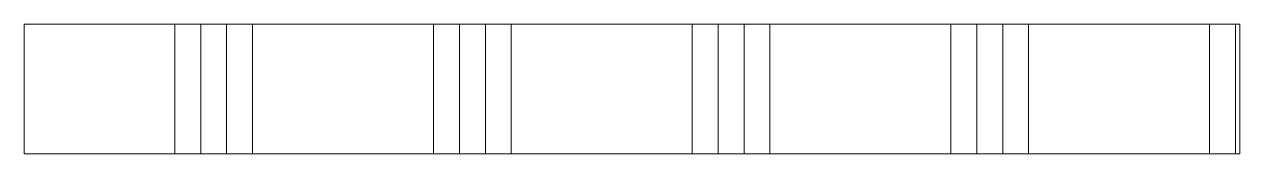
# Model space of a CAD drawing. Header units: metres. Extents: x 0 to 117, y 0 to 13.
import ezdxf

# ---------------------------------------------------------------- set-up
doc = ezdxf.new("R2010")
doc.units = ezdxf.units.M
doc.layers.add('A-DETL-GENF', color=92, linetype='Continuous', lineweight=18)

# ---------------------------------------------------------------- blocks, each defined once
blk = doc.blocks.new('40  gipsplaat - D12_5-2957406-00_0 Basismaterialen')
at = {"layer": 'A-DETL-GENF', "lineweight": 13}
h = blk.add_hatch(dxfattribs=at)
h.set_pattern_fill('FP_7', color=256, style=0, pattern_type=2)
h.set_pattern_definition([(270, (1214.54, -12787.5), (25, 1e-15), []), (270, (1217.04, -12787.5), (25, 1e-15), []), (270, (1219.54, -12787.5), (25, 1e-15), []), (270, (1222.04, -12787.5), (25, 1e-15), [])])
h.paths.add_polyline_path([(0, 0), (117.46, 0), (117.46, 12.5), (0, 12.5)])
at = {"layer": 'A-DETL-GENF'}
for p, q in [((117.46, 12.5), (0, 12.5)), ((0, 12.5), (0, 0)), ((117.46, 12.5), (0, 12.5)), ((0, 12.5), (0, 0)), ((117.46, 0), (117.46, 12.5)), ((117.46, 0), (117.46, 12.5)), ((0, 0), (117.46, 0)), ((0, 0), (117.46, 0))]:
    blk.add_line(p, q, dxfattribs=at)

msp = doc.modelspace()

# ---------------------------------------------------------------- block references
msp.add_blockref('40  gipsplaat - D12_5-2957406-00_0 Basismaterialen', (0, 0))

doc.saveas('drawing.dxf')
